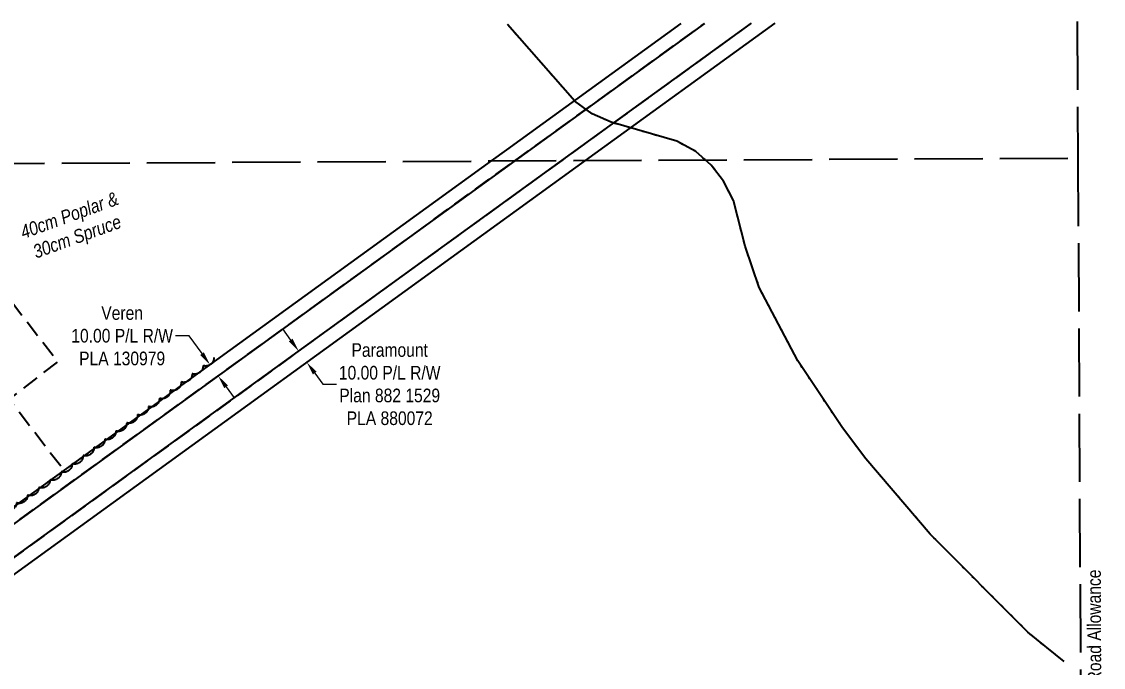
# Model space of a CAD drawing. Extents: x 518691 to 525422, y 6029591 to 6034645.
# Drawn here: x 522059 to 522852, y 6034164 to 6034637 of the extents above; entities that cross this region are included whole.
import ezdxf
from ezdxf.enums import TextEntityAlignment as Align

# ---------------------------------------------------------------- set-up
doc = ezdxf.new("R2010")
doc.units = 0
doc.header["$LTSCALE"] = 5
doc.header["$PDSIZE"] = 0.5
for name, pattern in [('0', [1, 1, 0]), ('foc-ACCESSROAD', [3.75, 2.5, -1.25]), ('foc-UNSURVEYED', [12.5, 10, -2.5]), ('foc-WHEELTRACKS', [2, 0.4, -1.6])]:
    doc.linetypes.add(name, pattern=pattern)
for name, color, linetype in [('C-RW', 13, 'Continuous'), ('C-WS', 13, 'foc-ACCESSROAD'), ('F-AR', 190, 'foc-ACCESSROAD'), ('F-RW', 190, 'Continuous'), ('L-ROAD-T', 7, 'Continuous'), ('L-USEC', 7, 'foc-UNSURVEYED'), ('T-BUSH', 110, '0'), ('T-BUSH-T', 110, 'Continuous'), ('T-WATER-P3', 160, 'foc-WHEELTRACKS')]:
    doc.layers.add(name, color=color, linetype=linetype)
doc.layers.add('C-RW-T', color=13, linetype='Continuous', lineweight=9)
doc.layers.add('F-RW-T', color=190, linetype='Continuous', lineweight=9)
doc.styles.add('80CG', font='ARIALN.TTF', dxfattribs={"height": 10})
doc.styles.add('80L', font='ARIALN.TTF', dxfattribs={"height": 10})
doc.styles.add('80LS', font='ARIALNI.TTF', dxfattribs={"height": 10})
doc.styles.add('foc-LtypeFont', font='ARIALN.TTF', dxfattribs={"height": 7.35})
doc.linetypes.add('foc-TOPO-flowdirection-NOLINE', pattern='A,0,[">",foc-LtypeFont,S=0.3,R=0,X=0,Y=-0.945],-20,[">",foc-LtypeFont,S=0.3,R=0,X=0,Y=-0.945],0', length=20)
doc.dimstyles.new('Compass 5 000', dxfattribs={"dimscale": 5, "dimtxt": 9, "dimasz": 2, "dimexe": 0.2, "dimexo": 0.0625, "dimgap": 0.5, "dimtad": 0, "dimtih": 1, "dimtoh": 1, "dimzin": 0, "dimdsep": 46, "dimtxsty": '80CG', "dimcen": 0.1, "dimse1": 1, "dimse2": 1, "dimclrd": 256, "dimclrt": 256, "dimaunit": 1, "dimadec": 4, "dimazin": 0, "dimtfac": 0.06, "dimtofl": 0, "dimtmove": 0, "dimatfit": 1, "dimfxl": 0.2, "dimtolj": 1, "dimtzin": 0, "dimlwd": -1, "dimarcsym": 0})

# ---------------------------------------------------------------- blocks, each defined once
blk = doc.blocks.new('*D33')
at = {"layer": 'C-RW-T', "transparency": 16777216}
for p, q in [((522182.19, 6034406.66), (522172.19, 6034406.66)), ((522191.66, 6034393.59), (522182.19, 6034406.66)), ((522209.28, 6034369.26), (522215.15, 6034361.16))]:
    blk.add_line(p, q, dxfattribs=at)
for points in [[(522193.01, 6034394.56), (522190.31, 6034392.61), (522197.53, 6034385.49)], [(522210.63, 6034370.24), (522207.93, 6034368.28), (522203.41, 6034377.36)]]:
    blk.add_solid(points, dxfattribs=at)
at = {"layer": 'Defpoints', "color": 0, "transparency": 16777216}
for p in [(522197.53, 6034385.49), (522164.68, 6034361.7), (522170.57, 6034353.57)]:
    blk.add_point(p, dxfattribs=at)
at = {"layer": 'C-RW-T', "transparency": 16777216, "insert": (522133.1, 6034406.66), "char_height": 10, "attachment_point": 5, "style": '80CG'}
blk.add_mtext('\\A1;Veren\\P10.00 P/L R/W\\PPLA 130979', dxfattribs=at)
blk = doc.blocks.new('*D48')
at = {"layer": 'Defpoints', "color": 0, "transparency": 16777216}
for p in [(522263.59, 6034396.26), (522269.45, 6034388.17), (522268.37, 6034387.39)]:
    blk.add_point(p, dxfattribs=at)
at = {"layer": 'F-RW-T', "transparency": 16777216}
for p, q in [((522256.64, 6034403.58), (522250.77, 6034411.68)), ((522274.24, 6034379.29), (522280.11, 6034371.19)), ((522280.11, 6034371.19), (522290.11, 6034371.19))]:
    blk.add_line(p, q, dxfattribs=at)
for points in [[(522257.99, 6034404.56), (522255.29, 6034402.6), (522262.51, 6034395.48)], [(522275.59, 6034380.27), (522272.89, 6034378.31), (522268.37, 6034387.39)]]:
    blk.add_solid(points, dxfattribs=at)
at = {"layer": 'F-RW-T', "transparency": 16777216, "insert": (522329.19, 6034371.19), "char_height": 10, "attachment_point": 5, "style": '80CG'}
blk.add_mtext('\\A1;Paramount\\P10.00 P/L R/W\\PPlan 882 1529\\PPLA 880072', dxfattribs=at)

msp = doc.modelspace()

# ---------------------------------------------------------------- linework, layer by layer
at = {"layer": 'C-RW'}
msp.add_lwpolyline([(522559.902, 6034635.674), (522420.901, 6034534.952), (522027.691, 6034250.043), (521952.981, 6034195.908), (521946.827, 6034203.901), (522027.631, 6034262.43), (522403.757, 6034534.865), (522415.049, 6034543.053), (522542.755, 6034635.588)], dxfattribs=at)
at = {"layer": 'C-WS', "flags": 128}
msp.add_lwpolyline([(521821.06, 6034350.745), (521804.846, 6034371.79), (521792.432, 6034400.156), (521770.558, 6034428.546), (521948.711, 6034565.811), (522085.966, 6034387.671), (522050.339, 6034360.219), (522090.509, 6034308.084), (521946.827, 6034203.901), (521934.629, 6034219.748), (521926.509, 6034213.886), (521901.888, 6034245.841), (521833.261, 6034334.911)], dxfattribs=at)
at = {"layer": 'F-AR'}
for points in [[(521592.916, 6034630.823), (521669.622, 6034531.183), (521779.067, 6034389.018), (521797.577, 6034364.975), (521899.216, 6034232.952), (521918.426, 6034208), (521924.564, 6034200.027), (521929.045, 6034194.207), (521930.622, 6034192.156), (521936.774, 6034184.164), (521944.932, 6034190.075), (521948.929, 6034192.971), (521952.981, 6034195.908), (521957.008, 6034198.826), (522027.691, 6034250.043), (522420.901, 6034534.952), (522559.901, 6034635.674)], [(522594.234, 6034635.846), (522455.234, 6034535.125), (522027.812, 6034225.425), (521961.137, 6034177.113), (521957.117, 6034174.2), (521948.983, 6034168.305), (521955.081, 6034160.383), (521962.961, 6034150.147), (522028.252, 6034135.773), (522035.342, 6034134.213), (522321.384, 6033742.045), (522329.938, 6033730.352), (522822.423, 6033057.653), (522840.146, 6033033.449), (522841.219, 6033031.984), (522849.007, 6033021.346), (522857.868, 6033009.243), (522871.59, 6032990.501), (522883.801, 6032973.82), (522891.878, 6032979.72), (523665.931, 6033545.254), (523765.549, 6033618.034)]]:
    msp.add_lwpolyline(points, dxfattribs=at)
at = {"layer": 'F-RW'}
for points in [[(521103.31, 6033554.853), (521203.202, 6033627.655), (521233.259, 6033649.561), (521265.352, 6033672.95), (521337.723, 6033725.386), (521924.679, 6034150.695), (521932.776, 6034156.563), (521948.983, 6034168.305), (521957.117, 6034174.2), (521961.137, 6034177.113), (522027.812, 6034225.425), (522455.234, 6034535.124), (522594.235, 6034635.846)], [(522611.387, 6034635.932), (522472.387, 6034535.21), (522027.873, 6034213.126), (521967.236, 6034169.189), (521963.205, 6034166.268), (521955.081, 6034160.383), (521938.875, 6034148.639), (521930.779, 6034142.773), (521354.873, 6033725.472), (521271.16, 6033664.817), (521233.317, 6033637.237), (521203.26, 6033615.332), (521103.358, 6033542.523)]]:
    msp.add_lwpolyline(points, dxfattribs=at)
at = {"layer": 'L-USEC'}
for p, q in [((522833.063, 6034637.044), (522833.571, 6034537.044)), ((522026.304, 6034532.985), (522833.571, 6034537.044)), ((522833.571, 6034537.044), (522837.658, 6033732.915))]:
    msp.add_line(p, q, dxfattribs=at)
at = {"layer": 'T-BUSH', "flags": 128}
msp.add_lwpolyline([(522200.397, 6034390.802, -0.5205671), (522192.403, 6034384.812, -0.5205671), (522184.41, 6034378.821, -0.5205671), (522176.416, 6034372.83, -0.5205671), (522168.422, 6034366.839, -0.5205671), (522160.428, 6034360.848, -0.5205671), (522152.434, 6034354.857, -0.5205671), (522144.44, 6034348.866, -0.5205671), (522136.447, 6034342.875, -0.5205671), (522128.453, 6034336.884, -0.5205671), (522120.459, 6034330.893, -0.5205671), (522112.465, 6034324.902, -0.5205671), (522104.471, 6034318.911, -0.5205671), (522096.478, 6034312.921, -0.5205671), (522088.484, 6034306.93, -0.5205671), (522080.308, 6034301.192, -0.5205671), (522072.079, 6034295.528, -0.5205671), (522063.851, 6034289.863, -0.5205671), (522055.623, 6034284.199, -0.5205671), (522047.395, 6034278.534, -0.5205671), (522039.166, 6034272.869, -0.5205671), (522030.938, 6034267.205, -0.5205671), (522022.71, 6034261.54, -0.5205671), (522014.482, 6034255.875, -0.5205671), (522006.253, 6034250.211, -0.5205671), (521998.025, 6034244.546, -0.5205671), (521989.797, 6034238.881, -0.5205671), (521981.569, 6034233.217, -0.5205671), (521973.34, 6034227.552, -0.5205671), (521965.112, 6034221.888, -0.5205671), (521961.147, 6034227.492, -0.5205671), (521958.417, 6034236.925, -0.5205671), (521953.4, 6034245.563, -0.5205671), (521948.384, 6034254.202, -0.5205671), (521941.477, 6034256.814, -0.5205671), (521932.195, 6034257.819, -0.5205671), (521922.216, 6034257.356, -0.5205671), (521912.237, 6034256.893, -0.5205671), (521902.259, 6034256.429, -0.5205671), (521892.279, 6034256.012, -0.5205671), (521883.507, 6034258.674, -0.5205671), (521877.001, 6034266.255, -0.5205671), (521870.496, 6034273.836, -0.5205671), (521863.99, 6034281.417, -0.5205671), (521857.485, 6034288.998, -0.5205671), (521850.689, 6034295.776, -0.5205671), (521844.601, 6034303.696, -0.5205671), (521838.513, 6034311.616, -0.5205671), (521832.425, 6034319.536, -0.5205671), (521826.337, 6034327.456, -0.5205671), (521820.248, 6034335.376, -0.5205671), (521814.16, 6034343.296, -0.5205671), (521808.098, 6034351.235, -0.5205671), (521802.772, 6034359.657, -0.5205671), (521798.437, 6034368.657, -0.5205671), (521794.103, 6034377.657, -0.5205671), (521789.03, 6034386.261, -0.5205671), (521783.914, 6034394.841, -0.5205671), (521778.798, 6034403.421, -0.5205671), (521773.682, 6034412.001, -0.5205671), (521767.676, 6034419.804, -0.5205671), (521759.87, 6034426.039, -0.5205671), (521754.016, 6034434.111, -0.5205671), (521748.26, 6034442.276, -0.5205671), (521742.504, 6034450.44, -0.5205671), (521736.748, 6034458.605, -0.5205671), (521730.992, 6034466.769, -0.5205671), (521725.236, 6034474.934, -0.5205671), (521719.418, 6034483.185, -0.5205671)], format="xyb", dxfattribs=at)
at = {"layer": 'T-WATER-P3', "flags": 128}
msp.add_lwpolyline([(522823.486, 6034167.766), (522796.98, 6034189.312), (522725.415, 6034261.176), (522678.156, 6034316.427), (522661.14, 6034339.072), (522628.385, 6034388.38), (522600.093, 6034442.169), (522589.594, 6034472.29), (522581.209, 6034505.765), (522573.883, 6034519.964), (522564.868, 6034531.829), (522553.622, 6034541.902), (522539.664, 6034549.286), (522491.39, 6034563.3), (522477.548, 6034569.542), (522464.976, 6034578.6), (522415.564, 6034634.95)], dxfattribs=at)
at = {"layer": 'T-WATER-P3', "linetype": 'foc-TOPO-flowdirection-NOLINE', "flags": 128}
msp.add_lwpolyline([(522823.486, 6034167.766), (522796.98, 6034189.312), (522725.415, 6034261.176), (522678.156, 6034316.427), (522661.14, 6034339.072), (522628.385, 6034388.38), (522600.093, 6034442.169), (522589.594, 6034472.29), (522581.209, 6034505.765), (522573.883, 6034519.964), (522564.868, 6034531.829), (522553.622, 6034541.902), (522539.664, 6034549.286), (522491.39, 6034563.3), (522477.548, 6034569.542), (522464.976, 6034578.6), (522415.564, 6034634.95)], dxfattribs=at)

# ---------------------------------------------------------------- texts
at = {"layer": 'L-ROAD-T', "style": '80L'}
msp.add_text('Theoretic Government Road Allowance', height=10, rotation=90.250368, dxfattribs=at).set_placement((522845.774, 6034135.313), align=Align.MIDDLE_CENTER)
at = {"layer": 'T-BUSH-T', "insert": (522092.656, 6034499.809), "char_height": 9.99486, "width": 75.02046, "attachment_point": 2, "rotation": 20, "style": '80LS'}
msp.add_mtext('40cm Poplar & 30cm Spruce', dxfattribs=at)

# ---------------------------------------------------------------- dimensions: what is measured, and where the dimension line sits
at = {"layer": 'C-RW-T'}
dim = msp.add_linear_dim(base=(522197.526, 6034385.488), p1=(522170.571, 6034353.57), p2=(522164.682, 6034361.699), angle=125.916519, text='Veren\\P10.00 P/L R/W\\PPLA 130979', dimstyle='Compass 5 000', dxfattribs=at)
dim.commit()
dim.dimension.update_dxf_attribs({"geometry": '*D33', "text_midpoint": (522133.102, 6034406.664), "dimtype": 161})
at = {"layer": 'F-RW-T'}
dim = msp.add_aligned_dim(p1=(522263.589, 6034396.263), p2=(522269.453, 6034388.17), distance=-1.333, text='Paramount\\P10.00 P/L R/W\\PPlan 882 1529\\PPLA 880072', dimstyle='Compass 5 000', dxfattribs=at)
dim.commit()
dim.dimension.update_dxf_attribs({"geometry": '*D48', "text_midpoint": (522329.194, 6034371.192)})

doc.saveas('drawing.dxf')
